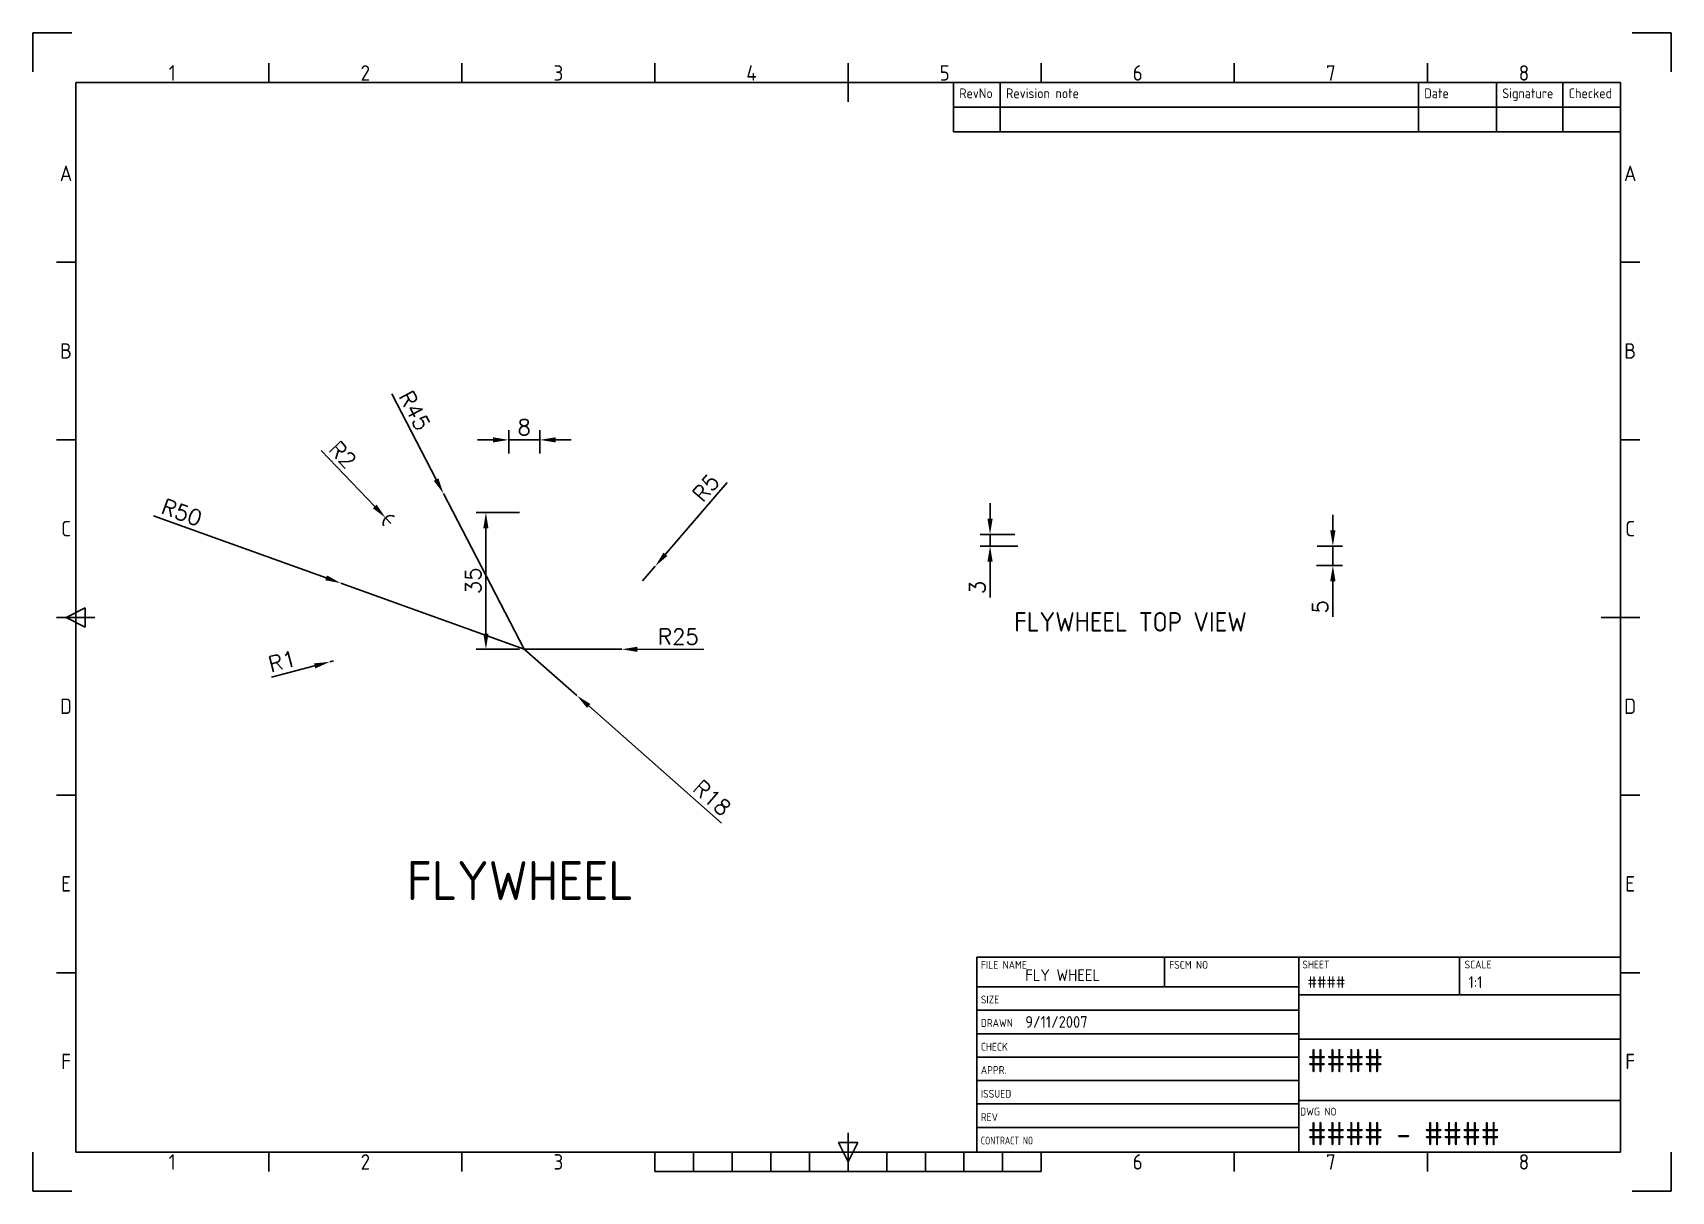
# Paper-space layout 'Layout2-ISO A3 Title Block' of a CAD drawing. Header units: millimetres. Extents: x 0 to 420, y 0 to 297.
import ezdxf
from ezdxf.enums import TextEntityAlignment as Align

# ---------------------------------------------------------------- set-up
doc = ezdxf.new("R2010")
doc.units = ezdxf.units.MM
doc.layers.add('Title Block', color=7, linetype='Continuous')
doc.styles.add('ACISOTS', font='isocp.shx', dxfattribs={"height": 1})
doc.styles.add('ISO Proportional', font='isocp.shx')
doc.styles.get("Standard").update_dxf_attribs({"font": 'simplex.shx'})
doc.dimstyles.new('ISO-25', dxfattribs={"dimscale": 2, "dimtxt": 2, "dimasz": 2, "dimexe": 1.25, "dimexo": 0.625, "dimtad": 1, "dimtxsty": 'Standard', "dimcen": 2, "dimadec": 0, "dimazin": 0, "dimtfac": 1, "dimtmove": 0, "dimatfit": 3, "dimfxl": 1, "dimarcsym": 0})

# ---------------------------------------------------------------- blocks, each defined once
blk = doc.blocks.new('*T3')
at = {"layer": 'Title Block', "color": 0, "lineweight": -2}
for p, q in [((0, 0), (12, 0)), ((0, 0), (0, -6.33)), ((12, 0), (119.19, 0)), ((12, 0), (12, -6.33)), ((119.19, 0), (139.19, 0)), ((119.19, 0), (119.19, -6.33)), ((139.19, 0), (156.21, 0)), ((139.19, 0), (139.19, -6.33)), ((156.21, 0), (171, 0)), ((156.21, 0), (156.21, -6.33)), ((171, 0), (171, -6.33)), ((0, -6.33), (12, -6.33)), ((0, -6.33), (0, -12.67)), ((12, -6.33), (119.19, -6.33)), ((12, -6.33), (12, -12.67)), ((119.19, -6.33), (139.19, -6.33)), ((119.19, -6.33), (119.19, -12.67)), ((139.19, -6.33), (156.21, -6.33)), ((139.19, -6.33), (139.19, -12.67)), ((156.21, -6.33), (171, -6.33)), ((156.21, -6.33), (156.21, -12.67)), ((171, -6.33), (171, -12.67)), ((0, -12.67), (12, -12.67)), ((12, -12.67), (119.19, -12.67)), ((119.19, -12.67), (139.19, -12.67)), ((139.19, -12.67), (156.21, -12.67)), ((156.21, -12.67), (171, -12.67))]:
    blk.add_line(p, q, dxfattribs=at)
at = {"layer": 'Title Block', "color": 0, "char_height": 2.5, "attachment_point": 1, "style": 'ISO Proportional'}
for s, insert, width in [('RevNo', (1.5, -1.5), 9), ('Revision note', (13.5, -1.5), 104.1871), ('Date', (120.69, -1.5), 17), ('Signature', (140.69, -1.5), 14.0204), ('Checked', (157.71, -1.5), 11.7925)]:
    blk.add_mtext(s, dxfattribs=dict(at, insert=insert, width=width))
blk = doc.blocks.new('Title Block')
at = {"layer": 'Title Block'}
for p, q in [((0, 297), (0, 287)), ((10, 297), (0, 297)), ((420, 297), (410, 297)), ((420, 287), (420, 297)), ((60.5, 284.23), (60.5, 289.18)), ((110, 284.23), (110, 289.18)), ((159.5, 284.23), (159.5, 289.18)), ((209, 279.28), (209, 289.18)), ((258.5, 284.23), (258.5, 289.18)), ((308, 284.23), (308, 289.18)), ((357.5, 284.23), (357.5, 289.18)), ((407, 284.23), (11, 284.23)), ((11, 284.23), (11, 10)), ((407, 10), (407, 284.23)), ((11, 238.19), (6.05, 238.19)), ((411.95, 238.19), (407, 238.19)), ((11, 192.66), (6.05, 192.66)), ((411.95, 192.66), (407, 192.66)), ((6.05, 147.12), (15.95, 147.12)), ((8.52, 147.12), (13.47, 149.59)), ((13.47, 144.64), (8.52, 147.12)), ((13.47, 149.59), (13.47, 144.64)), ((402.05, 147.12), (411.95, 147.12)), ((11, 101.58), (6.05, 101.58)), ((411.95, 101.58), (407, 101.58)), ((407, 60), (242, 60)), ((242, 10), (242, 60)), ((290.14, 60), (290.14, 52.38)), ((324.5, 10), (324.5, 60)), ((365.75, 50.35), (365.75, 60)), ((407, 10), (407, 60)), ((11, 56.03), (6.05, 56.03)), ((411.95, 56.03), (407, 56.03)), ((242, 52.38), (324.5, 52.38)), ((242, 46.38), (324.5, 46.38)), ((407, 50.35), (324.5, 50.35)), ((242, 40.38), (324.5, 40.38)), ((324.5, 39.01), (407, 39.01)), ((242, 34.38), (324.5, 34.38)), ((242, 28.38), (324.5, 28.38)), ((242, 22.38), (324.5, 22.38)), ((324.5, 23.29), (407, 23.29)), ((209, 10), (209, 14.95)), ((242, 16.38), (324.5, 16.38)), ((0, 0), (0, 10)), ((11, 10), (407, 10)), ((60.5, 5.05), (60.5, 10)), ((110, 5.05), (110, 10)), ((159.5, 5.05), (159.5, 10)), ((169.4, 5.05), (169.4, 10)), ((179.3, 5.05), (179.3, 10)), ((189.2, 5.05), (189.2, 10)), ((199.1, 5.05), (199.1, 10)), ((206.53, 12.47), (211.47, 12.47)), ((209, 7.52), (206.53, 12.47)), ((211.47, 12.47), (209, 7.52)), ((209, 10), (209, 5.05)), ((218.9, 5.05), (218.9, 10)), ((228.8, 5.05), (228.8, 10)), ((238.7, 5.05), (238.7, 10)), ((407, 10), (242, 10)), ((248.6, 5.05), (248.6, 10)), ((258.5, 5.05), (258.5, 10)), ((308, 5.05), (308, 10)), ((357.5, 5.05), (357.5, 10)), ((420, 0), (420, 10)), ((159.5, 5.05), (258.5, 5.05)), ((0, 0), (10, 0)), ((420, 0), (410, 0))]:
    blk.add_line(p, q, dxfattribs=at)
blk.add_blockref('*T3', (236, 284.23))
at = {"layer": 'Title Block', "style": 'ISO Proportional'}
for s, p in [('1', (35.75, 286.7)), ('2', (85.25, 286.7)), ('3', (134.75, 286.7)), ('4', (184.25, 286.7)), ('5', (233.75, 286.7)), ('6', (283.25, 286.7)), ('7', (332.75, 286.7)), ('8', (382.25, 286.7)), ('A', (8.52, 260.96)), ('A', (409.48, 260.96)), ('B', (8.52, 215.43)), ('B', (409.48, 215.43)), ('C', (8.52, 169.88)), ('C', (409.48, 169.88)), ('D', (8.52, 124.34)), ('D', (409.48, 124.34)), ('E', (8.52, 78.8)), ('E', (409.48, 78.8)), ('F', (8.52, 33.27)), ('F', (409.48, 33.27)), ('1', (35.75, 7.52)), ('2', (85.25, 7.52)), ('3', (134.75, 7.52)), ('6', (283.25, 7.52)), ('7', (332.75, 7.52)), ('8', (382.25, 7.52))]:
    blk.add_text(s, height=3.96, dxfattribs=at).set_placement(p, align=Align.MIDDLE)
at = {"layer": 'Title Block', "lineweight": 25, "style": 'ACISOTS'}
for s, p in [('FILE NAME', (243.03, 57.04)), ('FSCM NO', (291.3, 57.04)), ('SHEET', (325.45, 57.11)), ('SCALE', (367.03, 57.11)), ('SIZE', (243.03, 48.14)), ('DRAWN', (243.03, 42.14)), ('CHECK', (243.03, 36.05)), ('APPR.', (243.03, 30.08)), ('ISSUED', (243.03, 23.99)), ('REV', (243.03, 17.99))]:
    blk.add_text(s, height=2, dxfattribs=at).set_placement(p)
at = {"layer": 'Title Block', "lineweight": 25, "style": 'ACISOTS', "width": 0.683519}
blk.add_text('CONTRACT NO', height=2, dxfattribs=at).set_placement((243.03, 11.99))
at = {"layer": 'Title Block', "insert": (324.88, 21.41), "char_height": 2, "width": 8.8, "attachment_point": 1, "style": 'ACISOTS'}
blk.add_mtext('DWG NO', dxfattribs=at)
at = {"layer": 'Title Block', "lineweight": 35, "style": 'ACISOTS'}
for tag, p, height in [('FILE_NAME', (254.41, 53.9), 3), ('FSCM_NO', (293.68, 53.04), 3), ('SHEET', (326.77, 52.11), 3), ('SCALE', (368.02, 52.11), 3), ('SIZE', (254.7, 48.23), 3), ('DESIGN_ACTIVITY', (328.79, 43.14), 3.5), ('CHECK_DATE', (254.41, 41.9), 3), ('CHECK_DATE', (254.7, 36.14), 3), ('CHECKED_BY', (277.96, 36.14), 3), ('SHEETNAME', (326.77, 30.48), 6), ('APPROVAL_DATE', (254.7, 30.17), 3), ('APPROVED_BY', (277.96, 30.17), 3), ('ISSUE_DATE', (254.7, 24.08), 3), ('ISSUED_BY', (277.96, 24.08), 3), ('DRAWING_SUBTITLE', (328.79, 25.44), 3), ('REVISION', (254.7, 18.08), 3), ('SHEETNUMBER-NAME', (326.77, 11.76), 6), ('CONTRACT_NO', (254.7, 12.08), 3.5)]:
    blk.add_attdef(tag, p, '', height=height, dxfattribs=at)
blk = doc.blocks.new('*D19')
at = {"color": 0, "lineweight": -2, "transparency": 16777216}
for p, q in [((245.39, 172.4), (245.39, 176.4)), ((251.71, 168.4), (242.89, 168.4)), ((245.39, 168.4), (245.39, 165.4)), ((252.54, 165.4), (242.89, 165.4)), ((245.39, 161.4), (245.39, 152.23))]:
    blk.add_line(p, q, dxfattribs=at)
at = {"color": 0, "transparency": 16777216}
for points in [[(244.72, 172.4), (246.06, 172.4), (245.39, 168.4)], [(244.72, 161.4), (246.06, 161.4), (245.39, 165.4)]]:
    blk.add_solid(points, dxfattribs=at)
at = {"layer": 'Defpoints', "color": 0, "transparency": 16777216}
for p in [(252.96, 168.4), (245.39, 165.4), (253.79, 165.4)]:
    blk.add_point(p, dxfattribs=at)
at = {"color": 0, "transparency": 16777216, "insert": (242.14, 154.81), "char_height": 4, "width": 3.3833, "attachment_point": 5, "rotation": 90}
blk.add_mtext('3', dxfattribs=at)
blk = doc.blocks.new('*D22')
at = {"color": 0, "lineweight": -2, "transparency": 16777216}
for p, q in [((122, 189.13), (122, 195.12)), ((130, 189.13), (130, 195.12)), ((118, 192.62), (114, 192.62)), ((122, 192.62), (130, 192.62)), ((134, 192.62), (138, 192.62))]:
    blk.add_line(p, q, dxfattribs=at)
at = {"color": 0, "transparency": 16777216}
for points in [[(118, 193.29), (118, 191.96), (122, 192.62)], [(134, 193.29), (134, 191.96), (130, 192.62)]]:
    blk.add_solid(points, dxfattribs=at)
at = {"layer": 'Defpoints', "color": 0, "transparency": 16777216}
for p in [(130, 192.62), (122, 187.88), (130, 187.88)]:
    blk.add_point(p, dxfattribs=at)
at = {"color": 0, "transparency": 16777216, "insert": (126, 195.87), "char_height": 4, "attachment_point": 5}
blk.add_mtext('8', dxfattribs=at)
blk = doc.blocks.new('*D23')
at = {"color": 0, "lineweight": -2, "transparency": 16777216}
for p, q in [((124.75, 173.97), (113.66, 173.97)), ((116.16, 142.97), (116.16, 169.97)), ((124.75, 138.97), (113.66, 138.97))]:
    blk.add_line(p, q, dxfattribs=at)
at = {"color": 0, "transparency": 16777216}
for points in [[(115.49, 169.97), (116.82, 169.97), (116.16, 173.97)], [(115.49, 142.97), (116.82, 142.97), (116.16, 138.97)]]:
    blk.add_solid(points, dxfattribs=at)
at = {"layer": 'Defpoints', "color": 0, "transparency": 16777216}
for p in [(116.16, 173.97), (126, 173.97), (126, 138.97)]:
    blk.add_point(p, dxfattribs=at)
at = {"color": 0, "transparency": 16777216, "insert": (112.91, 156.47), "char_height": 4, "attachment_point": 5, "rotation": 90}
blk.add_mtext('35', dxfattribs=at)
blk = doc.blocks.new('*D25')
at = {"color": 0, "lineweight": -2, "transparency": 16777216}
for p, q in [((126, 138.97), (151, 138.94)), ((171.98, 138.91), (155, 138.93))]:
    blk.add_line(p, q, dxfattribs=at)
at = {"color": 0, "transparency": 16777216}
blk.add_solid([(155, 139.6), (155, 138.26), (151, 138.94)], dxfattribs=at)
at = {"layer": 'Defpoints', "color": 0, "transparency": 16777216}
for p in [(126, 138.97), (151, 138.94)]:
    blk.add_point(p, dxfattribs=at)
at = {"color": 0, "transparency": 16777216, "insert": (165.49, 142.17), "char_height": 4, "attachment_point": 5, "rotation": 359.9247}
blk.add_mtext('R25', dxfattribs=at)
blk = doc.blocks.new('*D26')
at = {"color": 0, "lineweight": -2, "transparency": 16777216}
for p, q in [((126, 138.97), (139.5, 127.06)), ((176.56, 94.39), (142.5, 124.42))]:
    blk.add_line(p, q, dxfattribs=at)
at = {"color": 0, "transparency": 16777216}
blk.add_solid([(142.94, 124.92), (142.06, 123.92), (139.5, 127.06)], dxfattribs=at)
at = {"layer": 'Defpoints', "color": 0, "transparency": 16777216}
for p in [(126, 138.97), (139.5, 127.06)]:
    blk.add_point(p, dxfattribs=at)
at = {"color": 0, "transparency": 16777216, "insert": (174.13, 100.86), "char_height": 4, "attachment_point": 5, "rotation": 318.5953}
blk.add_mtext('R18', dxfattribs=at)
blk = doc.blocks.new('*D28')
at = {"color": 0, "lineweight": -2, "transparency": 16777216}
for p, q in [((30.98, 173.16), (75.19, 157.25)), ((126, 138.97), (78.96, 155.9))]:
    blk.add_line(p, q, dxfattribs=at)
at = {"color": 0, "transparency": 16777216}
blk.add_solid([(75.42, 157.88), (74.97, 156.63), (78.96, 155.9)], dxfattribs=at)
at = {"layer": 'Defpoints', "color": 0, "transparency": 16777216}
for p in [(78.96, 155.9), (126, 138.97)]:
    blk.add_point(p, dxfattribs=at)
at = {"color": 0, "transparency": 16777216, "insert": (38.19, 174.02), "char_height": 4, "attachment_point": 5, "rotation": 340.2083}
blk.add_mtext('R50', dxfattribs=at)
blk = doc.blocks.new('*D30')
at = {"color": 0, "lineweight": -2, "transparency": 16777216}
for p, q in [((61.19, 131.76), (72.26, 134.69)), ((77.09, 135.97), (76.13, 135.71))]:
    blk.add_line(p, q, dxfattribs=at)
at = {"color": 0, "transparency": 16777216}
blk.add_solid([(72.09, 135.33), (72.43, 134.04), (76.13, 135.71)], dxfattribs=at)
at = {"layer": 'Defpoints', "color": 0, "transparency": 16777216}
for p in [(76.13, 135.71), (77.09, 135.97)]:
    blk.add_point(p, dxfattribs=at)
at = {"color": 0, "transparency": 16777216, "insert": (63.96, 135.85), "char_height": 4, "attachment_point": 5, "rotation": 14.8363}
blk.add_mtext('R1', dxfattribs=at)
blk = doc.blocks.new('*D31')
at = {"color": 0, "lineweight": -2, "transparency": 16777216}
for p, q in [((333.26, 169.4), (333.26, 173.4)), ((329.21, 165.4), (335.76, 165.4)), ((333.26, 165.4), (333.26, 160.4)), ((329.11, 160.4), (335.76, 160.4)), ((333.26, 156.4), (333.26, 147.23))]:
    blk.add_line(p, q, dxfattribs=at)
at = {"color": 0, "transparency": 16777216}
for points in [[(332.6, 169.4), (333.93, 169.4), (333.26, 165.4)], [(332.6, 156.4), (333.93, 156.4), (333.26, 160.4)]]:
    blk.add_solid(points, dxfattribs=at)
at = {"layer": 'Defpoints', "color": 0, "transparency": 16777216}
for p in [(327.96, 165.4), (327.86, 160.4), (333.26, 160.4)]:
    blk.add_point(p, dxfattribs=at)
at = {"color": 0, "transparency": 16777216, "insert": (330.01, 149.81), "char_height": 4, "attachment_point": 5, "rotation": 90}
blk.add_mtext('5', dxfattribs=at)
blk = doc.blocks.new('*D32')
at = {"color": 0, "lineweight": -2, "transparency": 16777216}
for p, q in [((73.93, 189.89), (87.67, 175.56)), ((91.82, 171.22), (90.43, 172.67))]:
    blk.add_line(p, q, dxfattribs=at)
blk.add_arc((91.82, 171.22), 2, 62.1481, 198.1901, dxfattribs=at)
at = {"color": 0, "transparency": 16777216}
blk.add_solid([(88.15, 176.02), (87.18, 175.09), (90.43, 172.67)], dxfattribs=at)
at = {"layer": 'Defpoints', "color": 0, "transparency": 16777216}
for p in [(90.43, 172.67), (91.82, 171.22)]:
    blk.add_point(p, dxfattribs=at)
at = {"color": 0, "transparency": 16777216, "insert": (79.45, 188.83), "char_height": 4, "attachment_point": 5, "rotation": 313.7678}
blk.add_mtext('R2', dxfattribs=at)
blk = doc.blocks.new('*D33')
at = {"color": 0, "lineweight": -2, "transparency": 16777216}
for p, q in [((92, 204.4), (103.4, 182.45)), ((126, 138.97), (105.25, 178.9))]:
    blk.add_line(p, q, dxfattribs=at)
at = {"color": 0, "transparency": 16777216}
blk.add_solid([(104, 182.75), (102.81, 182.14), (105.25, 178.9)], dxfattribs=at)
at = {"layer": 'Defpoints', "color": 0, "transparency": 16777216}
for p in [(105.25, 178.9), (126, 138.97)]:
    blk.add_point(p, dxfattribs=at)
at = {"color": 0, "transparency": 16777216, "insert": (97.87, 200.14), "char_height": 4, "attachment_point": 5, "rotation": 297.4625}
blk.add_mtext('R45', dxfattribs=at)
blk = doc.blocks.new('*D34')
at = {"color": 0, "lineweight": -2, "transparency": 16777216}
for p, q in [((178, 181.68), (162.18, 163.29)), ((156.31, 156.47), (159.57, 160.26))]:
    blk.add_line(p, q, dxfattribs=at)
at = {"color": 0, "transparency": 16777216}
blk.add_solid([(161.68, 163.73), (162.69, 162.86), (159.57, 160.26)], dxfattribs=at)
at = {"layer": 'Defpoints', "color": 0, "transparency": 16777216}
for p in [(159.57, 160.26), (156.31, 156.47)]:
    blk.add_point(p, dxfattribs=at)
at = {"color": 0, "transparency": 16777216, "insert": (172.55, 180.33), "char_height": 4, "attachment_point": 5, "rotation": 49.3017}
blk.add_mtext('R5', dxfattribs=at)

psp = doc.layouts.new('Layout2-ISO A3 Title Block')

# ---------------------------------------------------------------- block references
ref = psp.add_blockref('Title Block', (0, 0))
ref.add_attrib('SHEETNAME', '####', (326.775, 30.475), dxfattribs={"layer": 'Title Block', "lineweight": 35, "height": 6, "style": 'ACISOTS'})
ref.add_attrib('SHEETNUMBER-NAME', '#### - ####', (326.775, 11.765), dxfattribs={"layer": 'Title Block', "lineweight": 35, "height": 6, "style": 'ACISOTS'})
ref.add_attrib('SCALE', '1:1', (368.025, 52.113), dxfattribs={"layer": 'Title Block', "lineweight": 35, "height": 3, "style": 'ACISOTS'})
ref.add_attrib('SHEET', '####', (326.775, 52.113), dxfattribs={"layer": 'Title Block', "lineweight": 35, "height": 3, "style": 'ACISOTS'})
ref.add_attrib('FILE_NAME', 'FLY WHEEL ', (254.412, 53.895), dxfattribs={"layer": 'Title Block', "lineweight": 35, "height": 3, "style": 'ACISOTS'})
ref.add_attrib('CHECK_DATE', '9/11/2007', (254.412, 41.895), dxfattribs={"layer": 'Title Block', "lineweight": 35, "height": 3, "style": 'ACISOTS'})

# ---------------------------------------------------------------- texts
at = {"attachment_point": 1, "style": 'ISO Proportional'}
for s, width, insert, char_height in [('FLYWHEEL TOP VIEW', 64.22086, (251.594, 148.481), 5), ('FLYWHEEL', 90.46164, (95.876, 84.649), 10)]:
    psp.add_mtext_dynamic_manual_height_columns(s, width=width, gutter_width=12.5, heights=[0], dxfattribs=dict(at, insert=insert, char_height=char_height))

# ---------------------------------------------------------------- dimensions: what is measured, and where the dimension line sits
for center, mpoint, picture, middle in [((126.002, 138.969), (105.249, 178.898), '*D33', (94.99, 198.638)), ((91.816, 171.223), (90.433, 172.667), '*D32', (77.102, 186.584)), ((156.313, 156.469), (159.573, 160.26), '*D34', (175.01, 178.208)), ((126.002, 138.969), (78.955, 155.899), '*D28', (37.09, 170.965)), ((126.002, 138.969), (139.503, 127.064), '*D26', (171.983, 98.425))]:
    dim = psp.add_radius_dim(center=center, mpoint=mpoint, dimstyle='ISO-25', override={"dimlfac": -1})
    dim.commit()
    dim.dimension.update_dxf_attribs({"geometry": picture, "text_midpoint": middle, "dimtype": 164})
dim = psp.add_linear_dim(base=(130.002, 192.625), p1=(122.002, 187.877), p2=(130.002, 187.877), dimstyle='ISO-25', override={"dimlfac": -1})
dim.commit()
dim.dimension.update_dxf_attribs({"geometry": '*D22', "text_midpoint": (126.002, 195.875)})
for base, p1, p2, picture, middle in [((116.157, 173.969), (126.002, 138.969), (126.002, 173.969), '*D23', (112.907, 156.469)), ((245.391, 165.398), (252.956, 168.398), (253.792, 165.398), '*D19', (242.141, 154.815)), ((333.262, 160.398), (327.956, 165.398), (327.862, 160.398), '*D31', (330.012, 149.815))]:
    dim = psp.add_linear_dim(base=base, p1=p1, p2=p2, angle=90, dimstyle='ISO-25', override={"dimlfac": -1})
    dim.commit()
    dim.dimension.update_dxf_attribs({"geometry": picture, "text_midpoint": middle})
for center, mpoint, picture, middle in [((126.002, 138.969), (151.002, 138.936), '*D25', (165.49, 138.917)), ((77.094, 135.969), (76.127, 135.713), '*D30', (64.792, 132.71))]:
    dim = psp.add_radius_dim(center=center, mpoint=mpoint, dimstyle='ISO-25', override={"dimlfac": -1})
    dim.commit()
    dim.dimension.update_dxf_attribs({"geometry": picture, "text_midpoint": middle})

doc.saveas('drawing.dxf')
